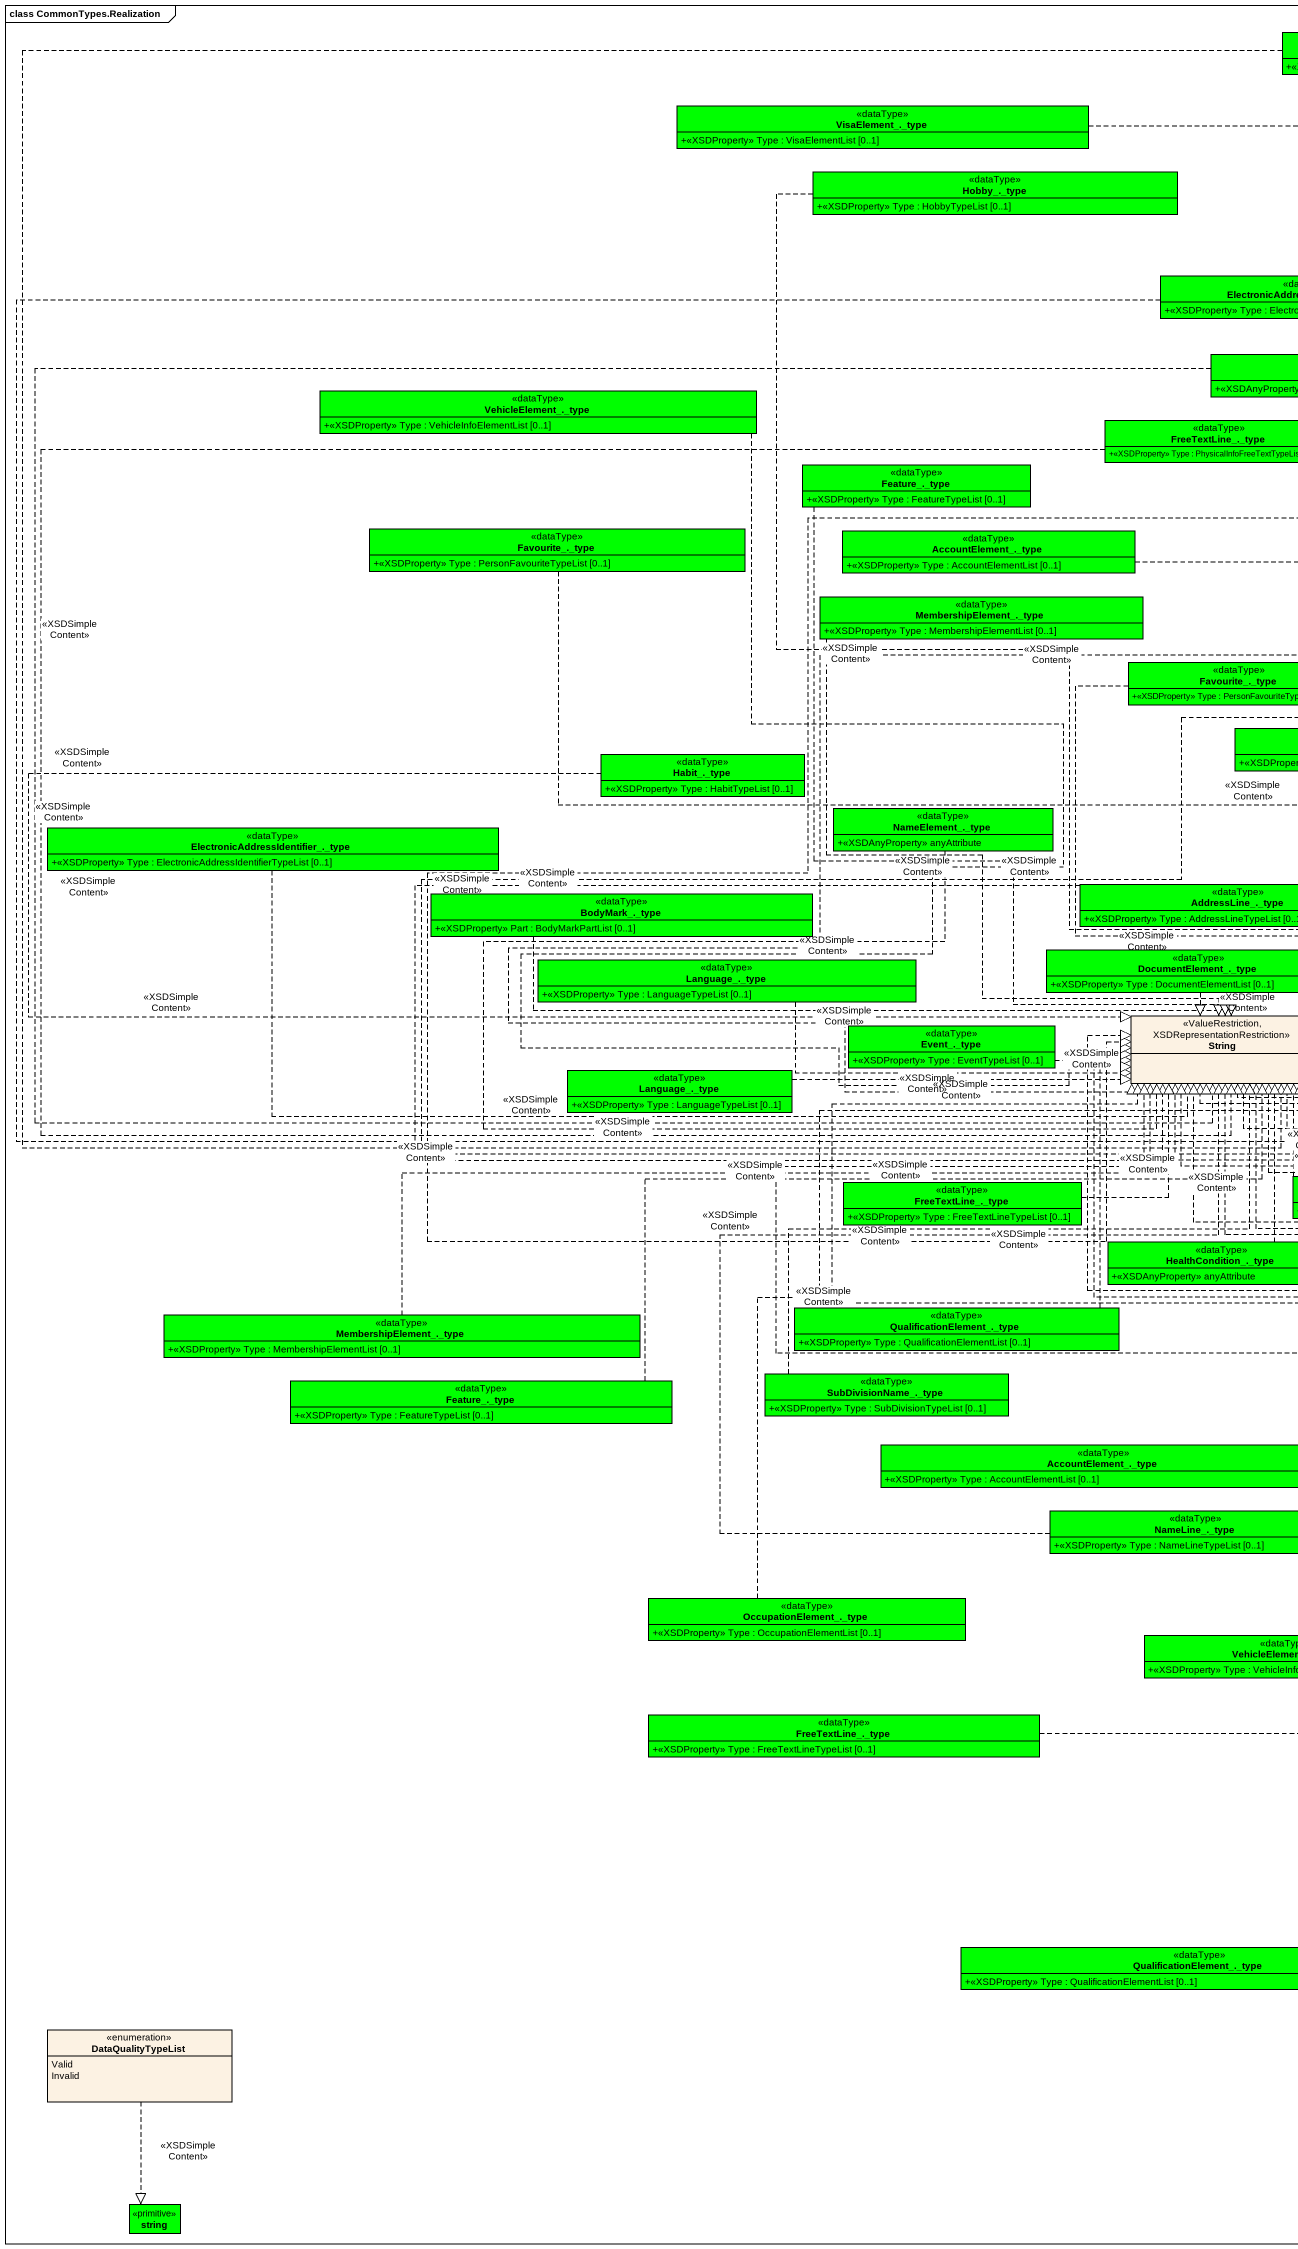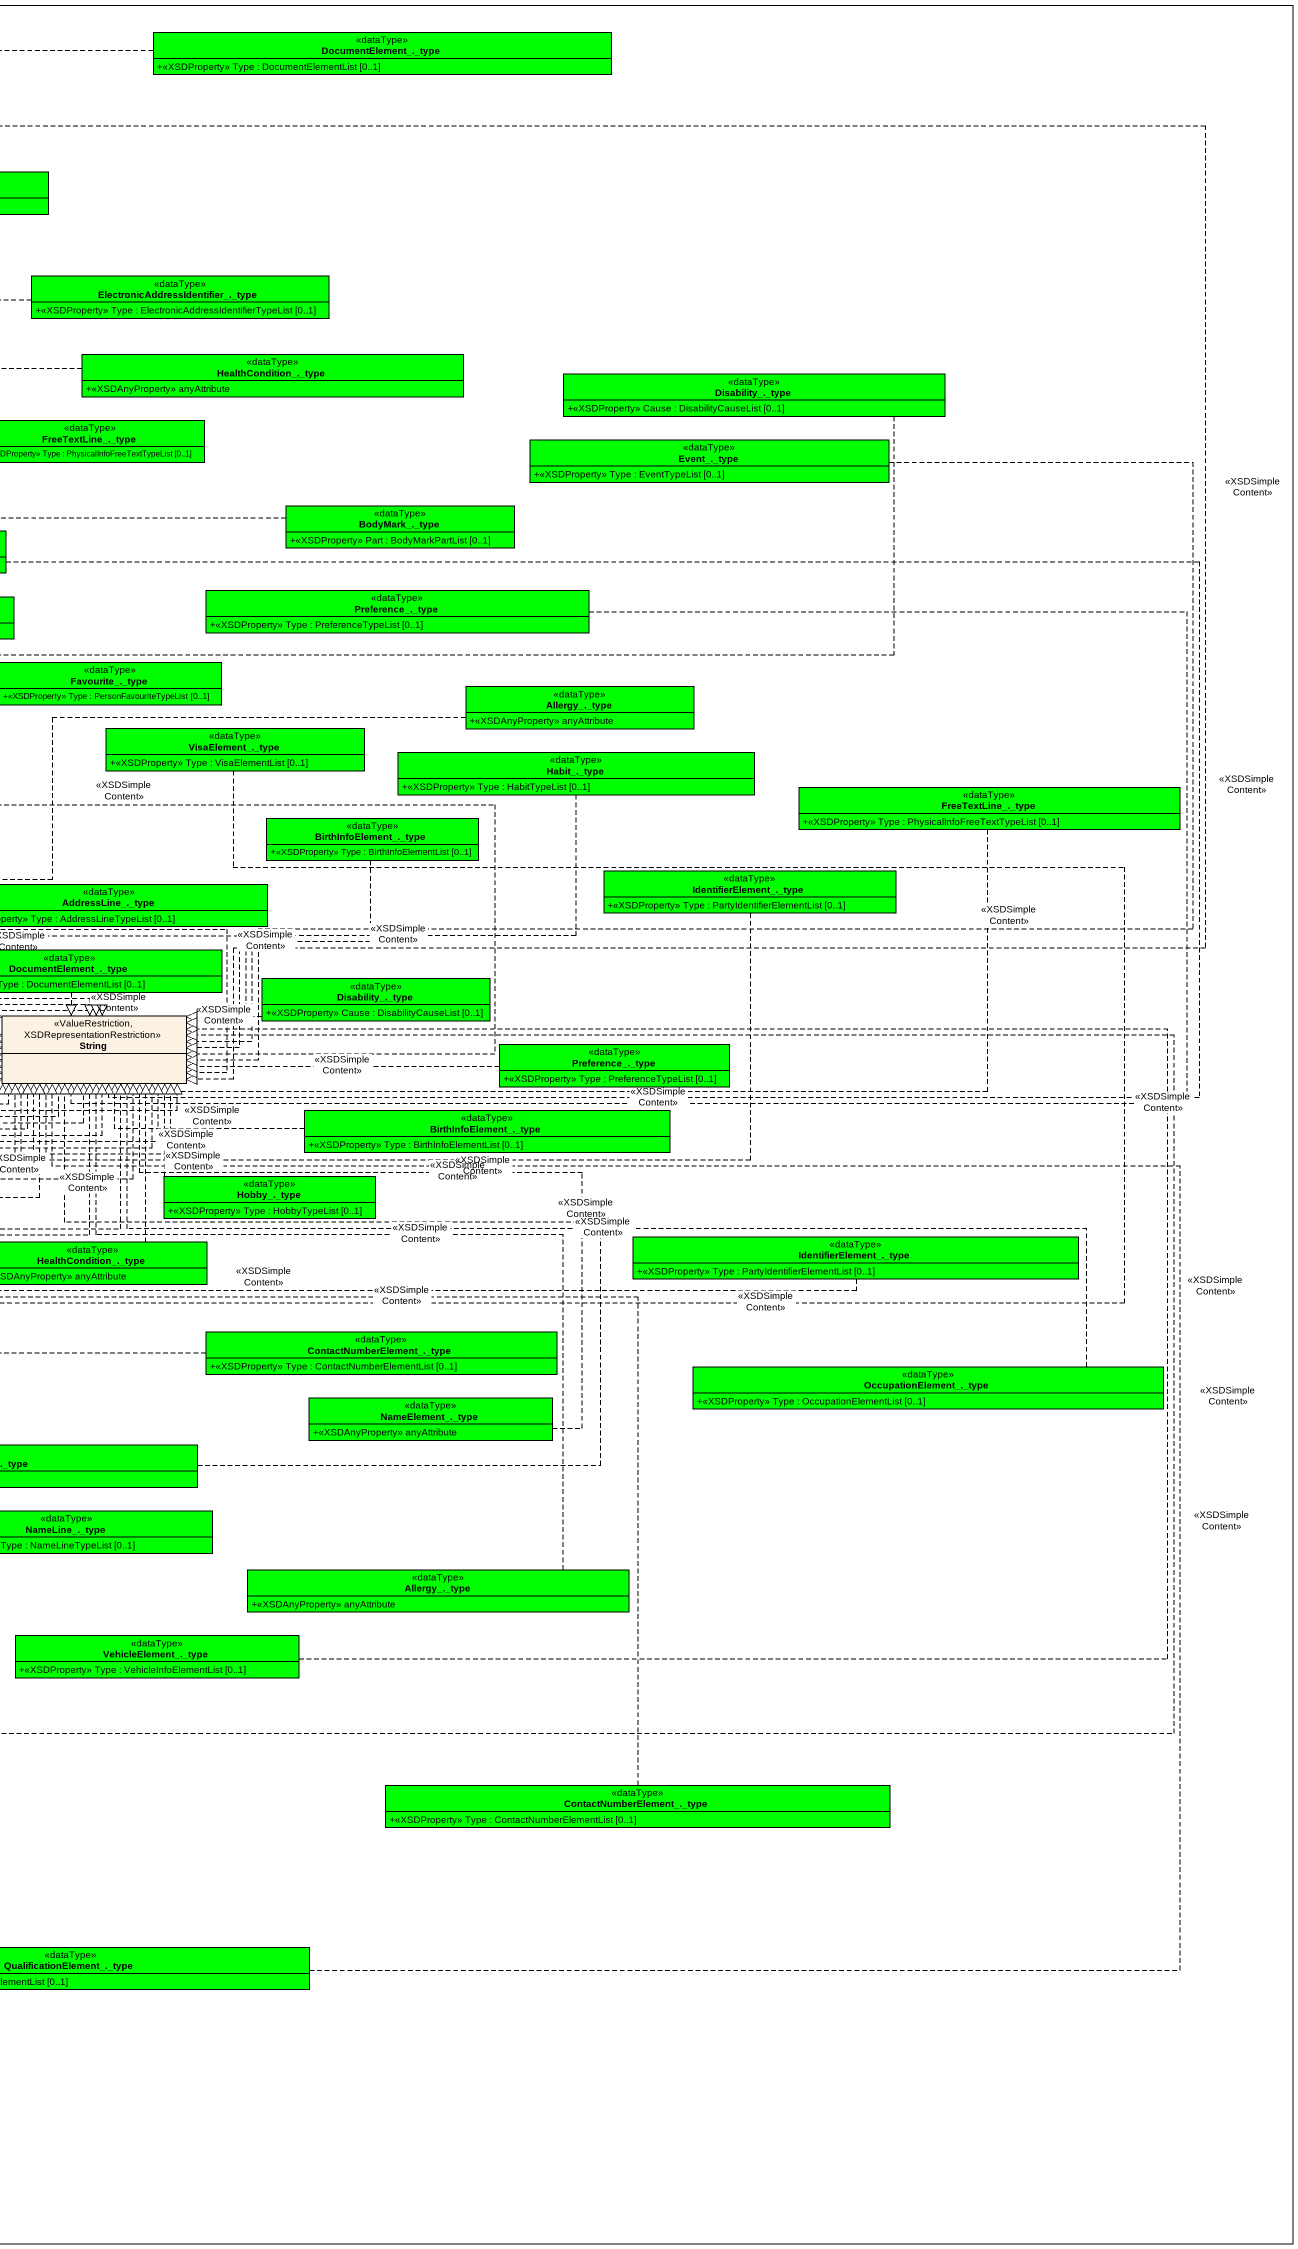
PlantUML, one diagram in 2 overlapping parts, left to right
@startuml
mainframe class CommonTypes.Realization
hide circle
hide empty members
skinparam classAttributeIconSize 0
class "DocumentElement_._type" as DocumentElement_type <<dataType>> #00FF00 {
  +<<XSDProperty>> Type : DocumentElementList [0..1]
}
class "VisaElement_._type" as VisaElement_type <<dataType>> #00FF00 {
  +<<XSDProperty>> Type : VisaElementList [0..1]
}
class "Hobby_._type" as Hobby_type <<dataType>> #00FF00 {
  +<<XSDProperty>> Type : HobbyTypeList [0..1]
}
class "ElectronicAddressIdentifier_._type" as ElectronicAddressIdentifier <<dataType>> #00FF00 {
  +<<XSDProperty>> Type : ElectronicAddressIdentifierTypeList [0..1]
}
class "HealthCondition_._type" as HealthCondition_type <<dataType>> #00FF00 {
  +<<XSDAnyProperty>> anyAttribute
}
class "Disability_._type" as Disability_type <<dataType>> #00FF00 {
  +<<XSDProperty>> Cause : DisabilityCauseList [0..1]
}
class "VehicleElement_._type" as VehicleElement_type <<dataType>> #00FF00 {
  +<<XSDProperty>> Type : VehicleInfoElementList [0..1]
}
class "FreeTextLine_._type" as FreeTextLine_type <<dataType>> #00FF00 {
  +<<XSDProperty>> Type : PhysicalInfoFreeTextTypeList [0..1]
}
class "Event_._type" as Event_type <<dataType>> #00FF00 {
  +<<XSDProperty>> Type : EventTypeList [0..1]
}
class "Feature_._type" as Feature_type <<dataType>> #00FF00 {
  +<<XSDProperty>> Type : FeatureTypeList [0..1]
}
class "Favourite_._type" as Favourite_type <<dataType>> #00FF00 {
  +<<XSDProperty>> Type : PersonFavouriteTypeList [0..1]
}
class "AccountElement_._type" as AccountElement_type <<dataType>> #00FF00 {
  +<<XSDProperty>> Type : AccountElementList [0..1]
}
class "BodyMark_._type" as BodyMark_type <<dataType>> #00FF00 {
  +<<XSDProperty>> Part : BodyMarkPartList [0..1]
}
class "MembershipElement_._type" as MembershipElement_type <<dataType>> #00FF00 {
  +<<XSDProperty>> Type : MembershipElementList [0..1]
}
class "Preference_._type" as Preference_type <<dataType>> #00FF00 {
  +<<XSDProperty>> Type : PreferenceTypeList [0..1]
}
class "Favourite_._type" as Favourite_type_2 <<dataType>> #00FF00 {
  +<<XSDProperty>> Type : PersonFavouriteTypeList [0..1]
}
class "Allergy_._type" as Allergy_type <<dataType>> #00FF00 {
  +<<XSDAnyProperty>> anyAttribute
}
class "VisaElement_._type" as VisaElement_type_2 <<dataType>> #00FF00 {
  +<<XSDProperty>> Type : VisaElementList [0..1]
}
class "Habit_._type" as Habit_type <<dataType>> #00FF00 {
  +<<XSDProperty>> Type : HabitTypeList [0..1]
}
class "Habit_._type" as Habit_type_2 <<dataType>> #00FF00 {
  +<<XSDProperty>> Type : HabitTypeList [0..1]
}
class "NameElement_._type" as NameElement_type <<dataType>> #00FF00 {
  +<<XSDAnyProperty>> anyAttribute
}
class "FreeTextLine_._type" as FreeTextLine_type_2 <<dataType>> #00FF00 {
  +<<XSDProperty>> Type : PhysicalInfoFreeTextTypeList [0..1]
}
class "ElectronicAddressIdentifier_._type" as ElectronicAddressIdentifier_2 <<dataType>> #00FF00 {
  +<<XSDProperty>> Type : ElectronicAddressIdentifierTypeList [0..1]
}
class "BirthInfoElement_._type" as BirthInfoElement_type <<dataType>> #00FF00 {
  +<<XSDProperty>> Type : BirthInfoElementList [0..1]
}
class "BodyMark_._type" as BodyMark_type_2 <<dataType>> #00FF00 {
  +<<XSDProperty>> Part : BodyMarkPartList [0..1]
}
class "AddressLine_._type" as AddressLine_type <<dataType>> #00FF00 {
  +<<XSDProperty>> Type : AddressLineTypeList [0..1]
}
class "IdentifierElement_._type" as IdentifierElement_type <<dataType>> #00FF00 {
  +<<XSDProperty>> Type : PartyIdentifierElementList [0..1]
}
class "Language_._type" as Language_type <<dataType>> #00FF00 {
  +<<XSDProperty>> Type : LanguageTypeList [0..1]
}
class "DocumentElement_._type" as DocumentElement_type_2 <<dataType>> #00FF00 {
  +<<XSDProperty>> Type : DocumentElementList [0..1]
}
class String <<ValueRestriction, XSDRepresentationRestriction>>
class "Disability_._type" as Disability_type_2 <<dataType>> #00FF00 {
  +<<XSDProperty>> Cause : DisabilityCauseList [0..1]
}
class "Event_._type" as Event_type_2 <<dataType>> #00FF00 {
  +<<XSDProperty>> Type : EventTypeList [0..1]
}
class "Preference_._type" as Preference_type_2 <<dataType>> #00FF00 {
  +<<XSDProperty>> Type : PreferenceTypeList [0..1]
}
class "Language_._type" as Language_type_2 <<dataType>> #00FF00 {
  +<<XSDProperty>> Type : LanguageTypeList [0..1]
}
class "BirthInfoElement_._type" as BirthInfoElement_type_2 <<dataType>> #00FF00 {
  +<<XSDProperty>> Type : BirthInfoElementList [0..1]
}
class "Hobby_._type" as Hobby_type_2 <<dataType>> #00FF00 {
  +<<XSDProperty>> Type : HobbyTypeList [0..1]
}
class "FreeTextLine_._type" as FreeTextLine_type_3 <<dataType>> #00FF00 {
  +<<XSDProperty>> Type : FreeTextLineTypeList [0..1]
}
class "HealthCondition_._type" as HealthCondition_type_2 <<dataType>> #00FF00 {
  +<<XSDAnyProperty>> anyAttribute
}
class "IdentifierElement_._type" as IdentifierElement_type_2 <<dataType>> #00FF00 {
  +<<XSDProperty>> Type : PartyIdentifierElementList [0..1]
}
class "MembershipElement_._type" as MembershipElement_type_2 <<dataType>> #00FF00 {
  +<<XSDProperty>> Type : MembershipElementList [0..1]
}
class "QualificationElement_._type" as QualificationElement_type <<dataType>> #00FF00 {
  +<<XSDProperty>> Type : QualificationElementList [0..1]
}
class "ContactNumberElement_._type" as ContactNumberElement_type <<dataType>> #00FF00 {
  +<<XSDProperty>> Type : ContactNumberElementList [0..1]
}
class "SubDivisionName_._type" as SubDivisionName_type <<dataType>> #00FF00 {
  +<<XSDProperty>> Type : SubDivisionTypeList [0..1]
}
class "OccupationElement_._type" as OccupationElement_type <<dataType>> #00FF00 {
  +<<XSDProperty>> Type : OccupationElementList [0..1]
}
class "Feature_._type" as Feature_type_2 <<dataType>> #00FF00 {
  +<<XSDProperty>> Type : FeatureTypeList [0..1]
}
class "NameElement_._type" as NameElement_type_2 <<dataType>> #00FF00 {
  +<<XSDAnyProperty>> anyAttribute
}
class "AccountElement_._type" as AccountElement_type_2 <<dataType>> #00FF00 {
  +<<XSDProperty>> Type : AccountElementList [0..1]
}
class "NameLine_._type" as NameLine_type <<dataType>> #00FF00 {
  +<<XSDProperty>> Type : NameLineTypeList [0..1]
}
class "Allergy_._type" as Allergy_type_2 <<dataType>> #00FF00 {
  +<<XSDAnyProperty>> anyAttribute
}
class "OccupationElement_._type" as OccupationElement_type_2 <<dataType>> #00FF00 {
  +<<XSDProperty>> Type : OccupationElementList [0..1]
}
class "VehicleElement_._type" as VehicleElement_type_2 <<dataType>> #00FF00 {
  +<<XSDProperty>> Type : VehicleInfoElementList [0..1]
}
class "FreeTextLine_._type" as FreeTextLine_type_4 <<dataType>> #00FF00 {
  +<<XSDProperty>> Type : FreeTextLineTypeList [0..1]
}
class "ContactNumberElement_._type" as ContactNumberElement_type_2 <<dataType>> #00FF00 {
  +<<XSDProperty>> Type : ContactNumberElementList [0..1]
}
class "QualificationElement_._type" as QualificationElement_type_2 <<dataType>> #00FF00 {
  +<<XSDProperty>> Type : QualificationElementList [0..1]
}
enum DataQualityTypeList {
  Valid
  Invalid
}
class string <<primitive>> #00FF00
DocumentElement_type ..|> String : <<XSDSimpleContent>>
VisaElement_type ..|> String : <<XSDSimpleContent>>
Hobby_type ..|> String : <<XSDSimpleContent>>
ElectronicAddressIdentifier ..|> String : <<XSDSimpleContent>>
HealthCondition_type ..|> String : <<XSDSimpleContent>>
Disability_type ..|> String : <<XSDSimpleContent>>
VehicleElement_type ..|> String : <<XSDSimpleContent>>
FreeTextLine_type ..|> String : <<XSDSimpleContent>>
Event_type ..|> String : <<XSDSimpleContent>>
Feature_type ..|> String : <<XSDSimpleContent>>
Favourite_type ..|> String : <<XSDSimpleContent>>
AccountElement_type ..|> String : <<XSDSimpleContent>>
BodyMark_type ..|> String : <<XSDSimpleContent>>
MembershipElement_type ..|> String : <<XSDSimpleContent>>
Preference_type ..|> String : <<XSDSimpleContent>>
Favourite_type_2 ..|> String : <<XSDSimpleContent>>
Allergy_type ..|> String : <<XSDSimpleContent>>
VisaElement_type_2 ..|> String : <<XSDSimpleContent>>
Habit_type .right.|> String : <<XSDSimpleContent>>
Habit_type_2 .left.|> String : <<XSDSimpleContent>>
NameElement_type ..|> String : <<XSDSimpleContent>>
FreeTextLine_type_2 .left.|> String : <<XSDSimpleContent>>
ElectronicAddressIdentifier_2 .right.|> String : <<XSDSimpleContent>>
BirthInfoElement_type ..|> String : <<XSDSimpleContent>>
BodyMark_type_2 .right.|> String : <<XSDSimpleContent>>
AddressLine_type ..|> String : <<XSDSimpleContent>>
IdentifierElement_type .left.|> String : <<XSDSimpleContent>>
Language_type .right.|> String : <<XSDSimpleContent>>
DocumentElement_type_2 ..|> String : <<XSDSimpleContent>>
Disability_type_2 .left.|> String : <<XSDSimpleContent>>
Event_type_2 .right.|> String : <<XSDSimpleContent>>
Preference_type_2 .left.|> String : <<XSDSimpleContent>>
Language_type_2 .right.|> String : <<XSDSimpleContent>>
BirthInfoElement_type_2 .left.|> String : <<XSDSimpleContent>>
Hobby_type_2 .up.|> String : <<XSDSimpleContent>>
FreeTextLine_type_3 .right.|> String : <<XSDSimpleContent>>
HealthCondition_type_2 .up.|> String : <<XSDSimpleContent>>
IdentifierElement_type_2 .left.|> String : <<XSDSimpleContent>>
MembershipElement_type_2 .right.|> String : <<XSDSimpleContent>>
QualificationElement_type .up.|> String : <<XSDSimpleContent>>
ContactNumberElement_type .up.|> String : <<XSDSimpleContent>>
SubDivisionName_type .up.|> String : <<XSDSimpleContent>>
OccupationElement_type .left.|> String : <<XSDSimpleContent>>
Feature_type_2 .right.|> String : <<XSDSimpleContent>>
NameElement_type_2 .up.|> String : <<XSDSimpleContent>>
AccountElement_type_2 .up.|> String : <<XSDSimpleContent>>
NameLine_type .up.|> String : <<XSDSimpleContent>>
Allergy_type_2 .up.|> String : <<XSDSimpleContent>>
OccupationElement_type_2 .up.|> String : <<XSDSimpleContent>>
VehicleElement_type_2 .up.|> String : <<XSDSimpleContent>>
FreeTextLine_type_4 .up.|> String : <<XSDSimpleContent>>
ContactNumberElement_type_2 .up.|> String : <<XSDSimpleContent>>
QualificationElement_type_2 .up.|> String : <<XSDSimpleContent>>
DataQualityTypeList ..|> string : <<XSDSimpleContent>>
@enduml
